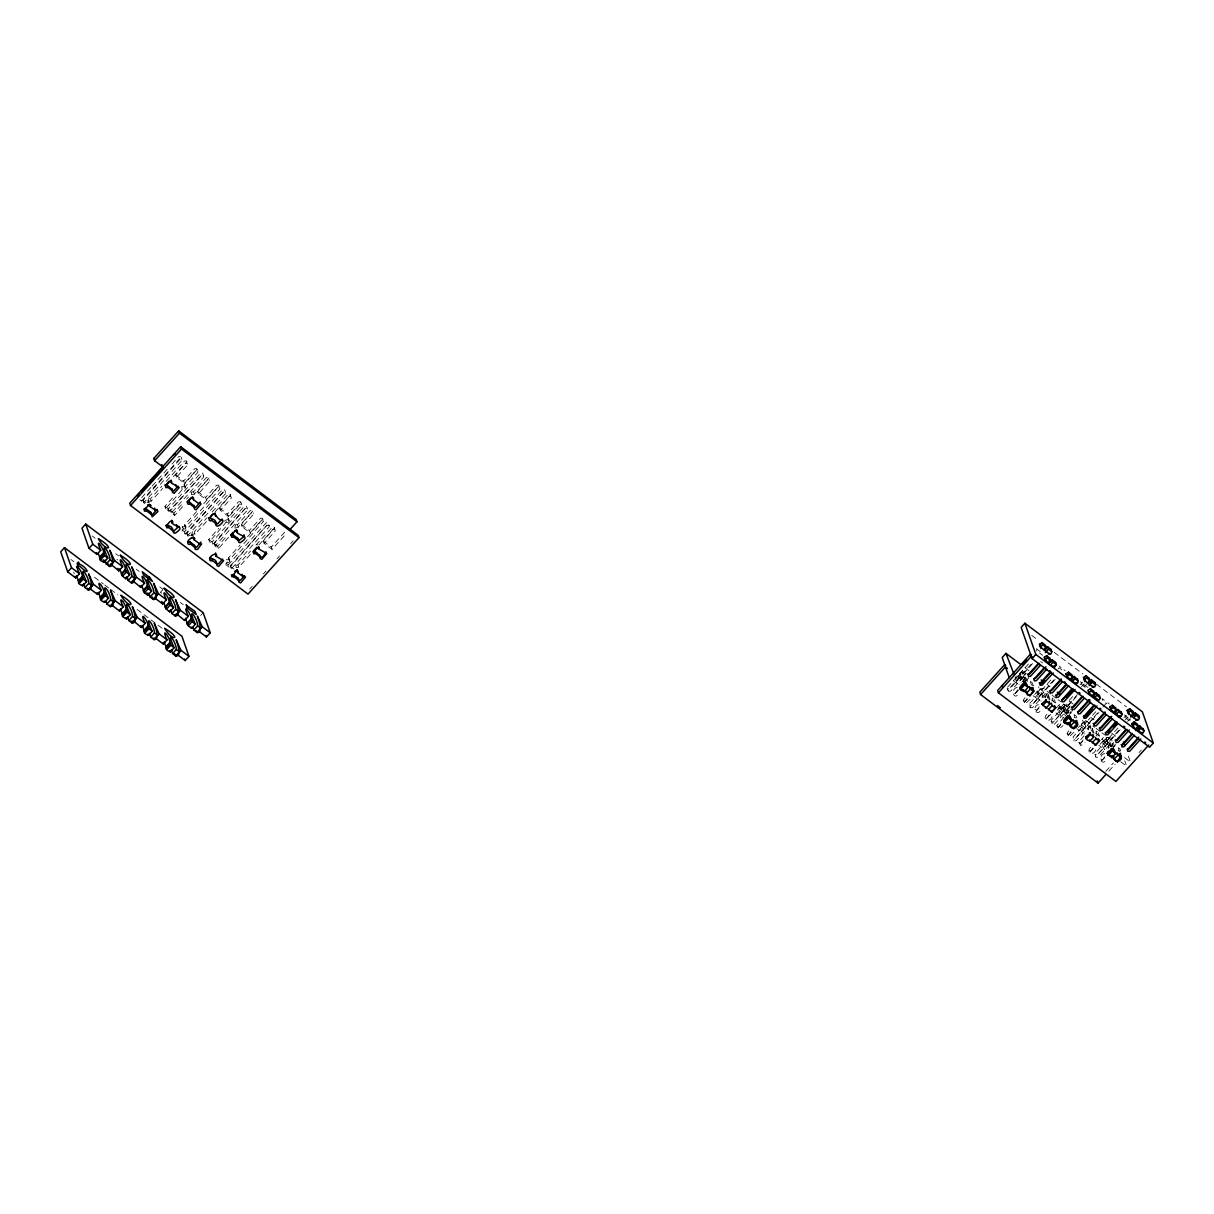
<?xml version="1.0" encoding="UTF-8"?>
<svg xmlns="http://www.w3.org/2000/svg" width="1214" height="1214" viewBox="0 0 1214 1214"><rect width="100%" height="100%" fill="white"/><g stroke="black" fill="none" stroke-linecap="round" stroke-linejoin="round"><path stroke-width="0.75" stroke-dasharray="5 3.75" d="M148.745 502.399L149.565 501.033L151.219 501.124L162.646 488.468M1048.35 695.106L1048.835 696.305L1047.242 698.065M1085.65 720.949L1083.662 722.451L1082.372 719.902M1021.687 672.161L1017.893 676.502L1021.687 672.161L1025.724 675.212M1025.86 673.436L1022.082 677.685L1024.995 681.342M1066.757 713.24L1061.734 709.371L1065.497 705.243L1069.838 708.49M1069.838 706.472L1065.877 710.691L1068.396 713.225M1107.912 737.277L1112.312 740.601L1109.293 738.249L1105.499 742.589L1110.81 746.64M235.728 528.12L238.187 527.134L251.632 512.566L253.195 512.961L253.301 514.508L242.208 526.83L250.175 532.84L261.313 520.548L263.666 521.125L229.37 560.079C231.571 563.068 224.969 563.417 226.123 559.791M1025.8 677.807C1023.781 675.227 1019.532 680.538 1021.141 682.647M1024.464 677.048L1025.8 681.024M1040.519 689.157L1036.741 693.391L1039.093 700.19L1042.856 696.017C1035.724 682.147 1046.013 692.663 1045.148 697.822M1042.598 697.898L1047.075 693.831M1046.362 693.558L1047.697 697.549M1063.434 704.287L1058.638 709.917L1061.006 716.7L1056.028 712.952M1064.511 714.424L1068.259 710.084L1069.822 711.055M1068.259 710.084L1069.155 712.8M1088.609 729.902C1089.14 716.579 1075.058 724.424 1082.903 733.226L1076.924 728.719M1084.314 722.193L1086.667 729.053L1080.688 724.546M1087.653 729.386L1090.172 726.609L1091.067 727.019M1110.506 746.413C1111.038 733.104 1096.955 740.95 1104.801 749.751L1098.837 745.244M1106.212 738.719L1108.564 745.578L1101.599 740.328M1108.746 748.735C1107.077 746.337 1111.887 740.965 1113.83 744.303M1112.054 743.196L1113.405 747.111M181.857 490.107L165.711 508.712L169.065 511.246L201.251 475.569L203.709 475.721L203.497 477.269L171.311 512.945L174.664 515.48L184.74 504.311M182.085 489.561L181.781 486.556M224.62 521.383C224.287 518.879 230.038 521.125 227.913 517.695L240.645 503.582L240.509 501.655L238.399 501.898L227.473 514.023L228.278 516.329L239.416 504.022L241.662 504.341L241.449 505.889L228.718 520.002C230.948 522.809 224.438 523.598 225.576 519.592M226.077 563.766L227.033 561.991M191.994 494.796L194.377 494.098L207.822 479.53L209.4 479.909L209.506 481.457L198.413 493.794L206.38 499.804L217.503 487.497L219.764 487.831L219.552 489.379L200.28 510.73M1017.863 676.517L1016.816 675.925M1069.655 706.487L1066.241 704.074M1105.468 742.604C1098.564 736.428 1105.332 738.355 1109.702 743.863L1112.206 740.919M150.87 487.436L140.687 498.726L141.492 501.033L179.353 459.044L181.645 458.983L181.599 460.743L143.722 502.717L144.982 503.673M152.099 486.07L167.517 468.968M172.024 463.991L178.549 456.752M143.722 502.717L142.918 500.411L180.795 458.437L180.84 456.676L178.989 456.403M151.219 501.124L150.415 498.833L161.841 486.161M166.212 481.321L184.391 461.153L186.288 460.774L187.609 464.947L176.516 477.269L184.482 483.278L195.606 470.971L197.29 470.774L198.003 472.109L184.923 486.951L185.059 488.893L182.586 488.863M173.359 476.586L185.408 463.278L187.76 463.854M176.516 477.269L175.711 474.962L186.956 461.548M184.482 483.278L183.663 480.972L194.801 468.665L196.714 468.604L197.973 471.548M184.923 486.951L184.118 484.659L197.154 469.257M165.711 508.712L164.907 506.42L172.631 497.861M169.065 511.246L168.26 508.954L200.447 473.263L202.556 473.02L203.815 475.964M171.311 512.945L170.506 510.639L203.011 473.657M174.664 515.48L173.86 513.173L183.936 502.004M186.546 499.106L188.474 496.981M194.377 494.098L193.572 491.791L206.501 477.497L208.398 477.436L209.658 480.38M191.584 494.69L191.311 492.247L193.572 491.791M198.413 493.794L197.609 491.488L208.854 478.073M206.38 499.804L205.576 497.497L216.699 485.19L218.611 485.13L219.871 488.074M182.085 527.013L184.892 526.679L184.756 524.736L197.29 510.836M203.755 503.673L219.066 485.767M182.419 526.633L183.223 528.94L181.933 531.535L185.287 534.069L223.164 492.095L225.455 492.019L225.394 493.779L187.533 535.769L189.627 537.347M183.223 528.94L185.712 528.97L185.575 527.043L199.202 511.913M185.287 534.069L184.482 531.778L222.344 489.788L224.453 489.546L225.713 492.489M187.533 535.769L186.728 533.462L224.909 490.183M206.456 521.504L195.029 534.175L194.225 531.869L206.759 517.983M212.162 511.974L228.202 494.204L229.825 493.719L231.404 497.983L220.311 510.32L228.278 516.329M215.06 511.959L229.203 496.329L231.555 496.905M220.311 510.32L219.506 508.013L230.751 494.599M160.354 592.432L162.858 589.655M228.536 537.362L218.474 548.516L215.106 545.981L247.292 510.305L247.353 508.545L245.061 508.62L212.875 544.297L209.506 541.763L208.702 539.456L218.778 528.302M226.381 521.899L209.506 541.763M212.875 544.297L212.071 541.99L244.257 506.314L246.351 506.071L247.61 509.015M215.106 545.981L214.301 543.69L246.806 506.708M218.474 548.516L217.67 546.224L227.731 535.055M238.187 527.134L237.367 524.827L250.296 510.533L252.208 510.472L253.468 513.416M242.208 526.83L241.404 524.539L252.664 511.124M250.175 532.84L249.371 530.548L260.509 518.241L262.406 518.181L263.666 521.125M229.37 560.079L228.566 557.787L239.993 545.116M247.565 536.725L262.861 518.818M269.523 525.525L266.959 525.131L229.097 567.12L228.278 564.813L266.154 522.839L268.446 522.764L269.204 526.83L231.328 568.805L232.178 569.442M231.328 568.805L230.523 566.498L268.704 523.234M250.251 554.555L238.824 567.211L238.02 564.92L250.554 551.019M255.972 545.025L272.725 526.785L274.455 527.392L275.214 531.034L264.121 543.356L272.073 549.365L286.094 533.826M236.275 567.545L235.759 565.375L238.02 564.92M258.87 544.995L273.013 529.365L275.366 529.941M264.121 543.356L263.301 541.049L274.561 527.635M200.674 615.452L203.178 612.675M272.073 549.365L271.268 547.059L285.29 531.52M249.689 589.063L252.178 586.301M263.362 573.903L265.851 571.141M277.035 558.744L279.524 555.997M290.707 543.584L293.196 540.837M1007.559 687.17L1030.322 661.933M1031.126 664.24L1008.364 689.476L1008.303 691.236L1010.594 691.161L1026.24 673.831M1032.568 663.618L1009.79 688.869L1007.499 688.93M1013.22 680.659L1017.195 683.664L1020.959 679.491L1019.502 675.303M1024.024 681.358L1022.901 680.083L1025.405 677.306M1017.226 687.336C1009.229 689.218 1014.783 702.238 1019.183 692.541M1022.203 681.843L1025.253 678.459M1022.962 681.449L1025.648 681.327M1018.045 689.643L1013.887 695.182M1025.147 681.934L1028.911 677.761M1018.379 690.25L1015.208 693.619L1013.083 692.875M1024.98 697.762L1023.235 700.296L1025.329 703.801L1031.43 697.989M1027.15 698.551L1024.1 702.876M1027.439 699.203L1025.132 701.434L1023.296 700.584M1034.601 694.454L1039.381 689.173L1038.577 686.866M1058.077 668.899L1059.094 667.776L1062.447 670.31L1061.643 668.019L1059.124 666.107M1050.778 680.052L1029.29 703.908L1030.216 707.762L1032.507 707.686L1046.65 692.01M1053.691 680.037L1029.942 707.292M1055.118 679.415L1031.703 705.38L1029.138 704.985M1038.486 704.575C1030.868 706.533 1037.712 718.445 1041.081 709.067M1044.844 697.519L1046.438 695.759M1039.29 706.882L1035.8 711.707M1038.911 708.278L1036.817 710.251L1034.981 709.401M1046.878 714.287C1041.309 719.31 1050.641 724.121 1052.386 715.547M1049.048 715.076L1045.998 719.401M1050.626 714.318L1047.303 717.838L1045.193 717.095M1057.561 706.624L1059.594 704.363M1057.348 710.053L1062.493 704.348M1080.202 684.711L1082.539 682.131M1064.663 705.471L1051.203 720.433L1052.295 724.455L1054.405 724.212L1070.05 706.867M1069.337 700.281L1074.132 694.969M1081.553 686.745L1084.072 683.952M1061.734 709.371L1065.482 705.197M1077.395 694.56L1051.84 723.817M1084.876 686.259L1086.94 683.968M1076.363 696.669L1053.6 721.905L1051.036 721.511M1066.711 713.119L1069.215 710.342M1063.995 717.095L1056.833 725.653L1058.927 729.159L1062.978 725.593M1064.981 716.002L1069.048 711.495M1060.884 723.756L1057.697 728.233M1068.942 714.97L1071.947 711.48M1060.808 724.804L1058.729 726.776L1056.893 725.926M1068.775 730.813L1067.045 733.347L1069.124 736.852L1075.225 731.025M1070.945 731.602L1067.895 735.927M1071.234 732.254L1068.927 734.47L1067.091 733.62M1078.411 727.505L1080.005 725.744M1081.598 723.969L1083.176 722.209M1087.41 721.055L1073.1 736.944L1074.193 740.98L1076.302 740.737L1091.447 723.954M1088.397 719.963L1090.43 717.702M1092.479 715.425L1096.682 710.767M1097.486 713.073L1073.753 740.343M1102.919 707.049L1106.258 703.361L1105.438 701.055L1102.084 698.52L1102.889 700.827L1106.258 703.361M1090.627 721.647L1075.301 738.613L1072.948 738.036M1091.659 720.524L1098.913 712.466M1083.874 735.866L1078.745 742.164L1080.824 745.669L1084.891 742.118M1083.1 739.933L1079.595 744.743M1091.052 731.116L1092.646 729.341L1092.13 728.43M1082.706 741.329L1080.627 743.302L1078.791 742.452M1090.673 747.338C1085.104 752.361 1094.436 757.157 1096.181 748.598M1092.843 748.128L1089.808 752.452M1093.465 748.416L1090.825 750.996L1088.988 750.146M1101.356 739.66L1103.389 737.414M1100.127 744.228L1106.303 737.384M1123.997 717.762L1126.334 715.167M1104.725 740.115L1107.229 737.323M1117.927 728.021L1094.998 753.469L1095.908 757.324L1098.2 757.248L1111.508 742.513M1125.363 719.781L1127.882 716.988M1105.529 742.407L1109.293 738.249M1118.731 730.327L1095.65 756.853M1120.173 729.705L1097.395 754.956L1094.846 754.562M1127.594 721.465L1130.113 718.688M1110.506 746.17L1114.27 741.997M1104.831 753.424C1096.834 755.305 1102.388 768.325 1106.789 758.629M1110.825 746.792L1112.859 744.546M1104.679 756.792L1101.493 761.269M1112.752 748.021L1115.757 744.531M1104.619 757.84L1102.524 759.827L1100.688 758.962M1105.848 771.315L1113.344 762.999M1108.928 771.087L1115.15 764.198M1139.036 752.589L1141.327 750.055M236.73 567.469L238.824 567.211M191.205 535.678L193.405 535.693M1040.701 661.63L1042.553 662.905M1065.467 705.38L1063.631 704.074M1109.262 738.431L1107.851 737.551M147.349 502.338C149.443 502.171 146.666 497.406 150.415 498.833M190.613 535.693C193.77 535.799 190.112 530.472 194.225 531.869M234.848 528.029C235.713 527.574 234.12 523.431 237.367 524.827M1036.756 693.315L1038.941 695.045L1041.035 701.024M1058.654 709.841L1060.839 711.571L1062.948 717.55M1080.551 726.367L1082.736 728.097L1084.846 734.06M1102.464 742.892L1104.634 744.622L1106.409 749.615M1108.306 747.293L1109.217 747.703M148.032 502.262L149.064 502.293M256.898 544.798L257.793 544.767M1061.613 709.553L1058.714 705.197L1065.892 710.812M1036.468 648.64L1043.038 653.982M116.878 559.426L117.667 559.957M1015.177 676.835L1017.044 678.535L1019.138 684.499M1118.428 747.672L1119.278 751.603M1080.445 681.782L1081.947 683.133M160.855 592.569L161.796 593.297M1039.381 689.173C1044.389 687.443 1043.6 688.338 1050.641 694.074M195.029 534.175C192.556 532.46 192.222 538.455 191.797 533.416M1087.956 687.428L1083.419 684.438M1124.452 714.955L1129.081 718.9M1053.115 698.384L1052.219 697.974L1053.919 703.012M1031.672 635.347L1037.697 639.884M1054.268 652.388L1082.888 673.967M1096.439 684.195L1126.562 706.912M1063.889 669.703L1065.148 670.659M1107.684 702.754L1109.368 704.014M1129.703 719.356L1130.644 720.069M1039.487 652.995L1040.732 653.936M1041.051 654.164L1042.598 655.348M1085.164 687.443L1080.445 683.254M1129.278 720.721L1124.437 716.867M1025.041 667.761L1029.442 671.084M1047.06 684.377L1050.004 686.593M1069.094 700.994L1073.495 704.317M1091.113 717.611L1094.057 719.826M1111.675 733.119L1116.076 736.443M1022.127 670.796L1025.86 673.603M1110.658 737.581L1112.221 738.749M1021.278 671.919L1028.622 677.458M1052.113 695.182L1056.514 698.505M1057.986 699.613L1060.915 701.829M1063.859 704.044L1072.675 710.691M1085.877 720.661L1094.694 727.307M1096.166 728.415L1100.567 731.739M1102.039 732.846L1104.968 735.062M1018.667 675.196L1022.097 677.776M1031.551 684.908L1032.553 685.667M1055.452 702.936L1048.471 697.671L1049.291 699.977M1074.36 717.201L1075.361 717.96M1099.247 735.972L1092.281 730.722L1093.086 733.028M1118.155 750.252L1119.156 750.996M1017.924 676.319L1022.901 680.083M1096.075 735.274L1097.061 736.033M1016.983 676.486L1020.959 679.491M1036.893 691.51L1042.856 696.017M1057.789 707.276L1064.769 712.542C1057.94 699.461 1067.091 708.066 1066.711 713.377M1124.498 757.597L1130.462 762.104L1127.715 754.258M1033.129 695.683L1039.093 700.19M1120.734 761.77L1125.712 765.518M175.711 474.962L183.663 480.972M197.609 491.488L205.576 497.497M219.506 508.013L227.473 514.023M241.404 524.539L249.371 530.548M263.301 541.049L271.268 547.059M182.1 486.799L184.255 486.586L184.118 484.659M164.907 506.42L168.26 508.954M170.506 510.639L173.86 513.173M208.702 539.456L212.071 541.99M214.301 543.69L217.67 546.224M226.229 559.684L228.505 559.897L228.566 557.787M142.918 500.411L145.862 502.626M181.963 529.865L184.482 531.778M186.728 533.462L189.657 535.678M226.183 563.235L228.278 564.813M230.523 566.498L233.877 569.032M139.807 499.758L141.492 501.033M225.728 564.586L229.097 567.12M92.234 535.981L95.162 538.197M115.725 553.705L118.669 555.921M136.287 569.214L139.215 571.43M159.778 586.939L162.722 589.154M180.34 602.447L183.268 604.663M70.973 559.548L73.917 561.763M94.48 577.272L103.281 583.919M104.753 585.027L109.154 588.35M110.626 589.458L117.97 594.997M137.061 609.398L162.023 628.215M1097.137 731.587L1096.014 731.025L1097.714 736.063M1119.035 748.112L1119.854 748.932M1019.73 673.193L1023.25 681.312M1031.87 682.42L1030.307 681.449L1031.339 684.544M1075.877 715.683L1074.086 714.56L1075.134 717.58M1026.225 678.216L1027.59 681.433M1048.304 694.954L1049.943 699.234M1032.249 682.845L1033.433 685.819M1070.353 711.662L1070.945 713.21M1054.298 699.552L1055.33 702.345M1076.302 716.23L1076.939 718.02M1124.786 760.814L1126.167 764.729M1120.158 749.402L1120.734 751.071M1114.3 744.986L1114.755 746.261M1112.297 746.564L1109.702 743.863M1098.26 732.877L1099.429 736.215M1092.403 728.461L1094.193 733.544M1090.172 726.776L1091.052 729.311M1036.437 649.627L1036.938 651.068M1047.576 693.361L1048.38 695.668M1015.147 677.807L1017.195 683.664M1007.241 688.475L1008.045 690.766M240.964 502.293L241.768 504.599M228.369 518.332L229.173 520.639M227.913 517.695L228.718 520.002M229.021 558.425L229.825 560.731M181.114 457.147L181.918 459.438M184.574 485.297L185.378 487.603M185.211 525.374L186.015 527.68M184.756 524.736L185.575 527.043M148.002 500.365L148.806 502.672M73.659 572.067L74.251 573.736"/><path stroke-width="1.5" d="M1045.755 661.129L1044.086 657.335L1046.62 655.681L1049.989 658.216L1050.793 660.522L1048.714 662.814M172.297 529.881C173.192 526.876 168.427 524.979 165.802 525.495M200.295 501.943L195.97 507.179L193.663 506.724M200.947 542.021L196.714 547.165L194.817 547.393M1076.833 720.479L1076.226 721.617M1139.248 729.053L1136.79 727.277M171.159 480.122L165.392 485.964L165.848 487.649L167.653 487.512L167.046 485.023L164.679 484.993M171.811 520.199L172.267 523.234C175.848 527.392 185.727 525.89 175.408 533.128C169.323 533.507 178.579 527.346 178.762 526.284M215.47 522.551C216.229 518.56 210.432 519.258 208.338 517.801M216.122 562.643C216.79 559.745 212.025 558.258 209.491 558.47M1067.576 677.928L1065.983 673.861L1068.532 672.207L1071.886 674.741L1072.69 677.033L1070.611 679.339M1111.387 710.964L1109.778 706.897L1112.328 705.243L1115.681 707.777L1116.501 710.084L1114.422 712.39M1128.732 714.469L1127.123 710.402L1129.673 708.748L1133.026 711.283L1133.83 713.589L1130.75 717.004M108.122 563.949L108.623 564.722M157.061 509.394L152.918 514.129L151.249 514.463M237.489 569.912L231.646 576.589L234.196 576.969L233.392 574.677L238.369 578.425L238.976 582.28L240.706 582.887L245.532 577.09L244.56 576.089L242.937 576.559L237.959 572.811L237.155 570.504L237.959 572.811M265.957 551.793C260.054 564.722 259.523 550.397 253.316 551.642M1032.977 687.716L1032.416 688.581M137.44 495.919L137.774 495.115M137.895 494.842L138.988 493.87M1050.687 650.234L1051.021 649.414L1047.667 646.88L1044.571 650.309M1051.021 649.414L1051.825 651.721L1050.929 653.891L1048.259 654.103M1055.133 663.527L1055.588 662.434L1052.219 659.9L1050.14 662.207M1055.588 662.434L1056.392 664.741C1054.147 669.885 1046.726 662.267 1044.814 658.625M1077.364 679.233L1074.132 676.426L1072.053 678.732M1077.486 678.96L1078.29 681.266L1077.379 683.421L1074.951 683.482M1094.375 683.543L1094.831 682.465L1091.462 679.931L1088.381 683.361M1094.831 682.465L1095.635 684.772L1094.725 686.927L1092.054 687.139M1099.049 696.29L1099.383 695.485L1096.03 692.951L1093.951 695.243M1099.383 695.485L1100.188 697.792L1099.277 699.947L1096.864 700.008M1121.175 712.269L1117.927 709.462L1115.848 711.768M1121.281 711.996L1122.1 714.302L1121.19 716.472L1118.322 716.867M1138.171 716.594L1138.626 715.501L1135.272 712.967L1132.176 716.397M1138.626 715.501L1139.43 717.808L1138.52 719.978L1135.651 720.372M1142.966 729.068L1139.825 725.987L1135.667 730.6M1143.193 728.521L1143.998 730.828L1143.087 732.998L1140.659 733.044M193.648 505.768L188.944 501.549L187.184 501.989M236.791 529.957L237.322 532.718C241.298 536.785 250.873 535.693 240.053 542.795C234.469 541.277 245.091 537.923 244.075 534.706M1113.329 748.492L1113.845 751.269C1113.602 755.503 1125.378 753.014 1119.885 758.006M1041.005 648.625L1039.518 644.315L1042.067 642.661L1045.421 645.195L1046.225 647.502L1044.177 649.778M1084.8 681.676L1083.677 677.594L1084.148 678.277M1133.163 727.732L1132.04 723.65L1132.51 724.348M171.796 489.105L167.046 485.023M222.056 519.015L217.746 523.78L215.47 522.976M222.693 559.093L218.52 563.782L216.714 563.918M83.69 583.691L85.026 587.5L88.379 590.034L87.362 588.274M88.379 590.034C97.803 589.958 80.868 557.742 93.417 584.268L101.369 590.277L97.621 594.45L89.654 588.441L93.417 584.268M104.935 560.124L106.271 563.949L109.639 566.483L109.048 565.132M109.639 566.483C119.048 566.392 102.128 534.19 114.662 560.701L122.629 566.71L118.866 570.884L110.611 564.04M106.028 601.491L106.923 604.026L110.277 606.56L109.685 605.225M110.277 606.56C119.746 606.712 102.629 573.585 115.315 600.793L123.282 606.803L119.518 610.976L111.551 604.967L115.315 600.793M126.833 576.65L128.168 580.474L131.537 583.008L131.507 582.113M131.537 583.008C140.885 582.902 124.04 550.731 136.56 577.227L144.527 583.236L140.763 587.409L132.508 580.565M127.485 616.727L128.821 620.551L132.174 623.086L132.114 622.16M132.174 623.086C141.598 623.252 124.511 590.08 137.212 617.319L145.179 623.328L141.416 627.486L133.161 620.642M148.745 593.176L150.081 596.985L153.434 599.519L152.63 597.971M153.434 599.519C162.858 599.443 145.923 567.226 158.473 593.752L166.424 599.762L162.676 603.935L154.709 597.925L158.473 593.752M149.383 633.253L150.718 637.077L154.087 639.611L153.268 638.063M154.087 639.611C163.556 639.748 146.439 606.636 159.11 633.829L167.077 639.839L163.313 644.012L155.346 638.003M170.643 609.701L171.978 613.51L175.332 616.044L174.968 614.891M175.332 616.044C184.801 616.196 167.684 583.069 180.37 610.278L188.337 616.287L184.574 620.445L176.318 613.601M171.28 649.778L172.631 653.587L175.984 656.121L175.605 654.983M175.984 656.121C185.454 656.273 168.336 623.161 181.007 650.355L188.974 656.364L185.211 660.537L177.259 654.528M192.98 627.486L193.876 630.036L197.245 632.57L196.046 630.597M197.245 632.57C206.653 632.737 189.566 599.564 202.268 626.788L210.234 632.798L206.471 636.971L198.504 630.961M1025.618 690.705L1026.513 693.24L1029.867 695.774L1033.842 690.903L1032.128 689.173L1033.038 689.415L1032.355 687.458M1029.867 695.774L1033.842 690.903M1047.955 708.49L1051.764 712.299L1050.96 710.751M1051.764 712.299L1055.816 707.656L1054.359 705.577M1068.973 722.467L1070.308 726.291C1078.093 729.113 1070.278 729.28 1070.338 725.441M1073.662 728.825C1081.704 724.5 1074.678 723.195 1076.165 720.509M1091.765 741.542L1095.574 745.35L1094.558 743.575M1095.574 745.35L1099.626 740.707L1098.017 738.552M1112.768 755.518L1114.103 759.327L1117.472 761.861L1116.88 760.525M1117.472 761.861C1125.499 757.566 1118.473 756.216 1119.961 753.545M145.786 508.59L150.764 512.338L152.19 516.815L157.911 511.564L157.334 510.153L155.438 510.381L150.354 506.724L149.747 504.554L144.193 509.41L144.496 511.14L146.408 511.079L145.786 508.59L144.041 509.015M171.705 483.051L170.704 480.941L171.614 483.157L179.202 487.588L174.194 493.263L172.555 492.505L172.024 488.772M193.921 505.297L194.468 509.03L196.107 509.789L201.084 503.962L199.976 502.93L198.489 503.431L193.512 499.682L192.874 497.163M193.512 537.241L194.164 539.76L199.142 543.523L201.691 543.918L197.518 549.472L195.242 549.35L194.574 545.389L189.596 541.626L187.593 541.945M215.819 521.823C213.998 532.961 228.581 518.484 220.493 519.865C215.303 517.817 214.969 508.12 209.248 518.894C207.791 521.808 214.483 521.307 210.841 518.074M216.471 561.9L217.018 565.633L218.641 566.392L223.649 560.716L216.062 556.285L215.622 552.962M1076.332 724.712C1081.264 719.781 1069.458 722.725 1070.05 718.218L1069.397 715.699M1002.506 685.06L1002.309 686.608M150.354 506.724L149.55 504.417L151.113 505.585M150.764 512.338L150.718 514.099M178.109 486.192L173.951 490.729L171.751 490.198M171.447 520.943L172.267 523.234M192.707 497.376L193.512 499.682M215.5 516.102L214.984 512.885M194.164 539.76C195.803 535.01 186.637 539.547 188.003 542.461C186.531 545.374 193.223 544.874 189.596 541.626M194.574 545.389L194.361 546.937M215.257 553.979L216.805 555.147M236.518 530.427L237.322 532.718M216.062 556.285C217.488 551.384 208.702 556.285 209.779 559.229C208.96 562.067 214.999 561.065 211.494 558.152M237.732 538.348C236.062 540.124 240.751 542.172 237.732 538.348L232.754 534.585L230.554 534.752M259.629 554.859L260.16 558.592L261.799 559.351L266.792 553.523L259.219 549.244L258.597 547.074L253.134 551.824L253.832 553.888L255.456 553.417L254.652 551.11M238.369 578.425L238.05 579.715M1032.522 691.661C1036.771 686.669 1025.086 688.808 1026.209 683.315C1022.188 681.221 1016.831 691.54 1022.795 689.582M1069.246 715.911L1070.05 718.218M1113.041 748.962L1113.845 751.269M188.974 656.364L181.933 636.242L64.463 547.62L60.7 551.793L67.741 571.915L75.708 577.925L79.471 573.752C72.521 558.789 83.189 572.113 82.309 576.711C86.482 579.139 71.52 581.627 82.78 585.816L86.543 581.643C77.165 562.052 88.637 574.647 88.774 583.342L92.143 585.876M210.234 632.798L203.178 612.675L85.708 524.053L81.96 528.227L89.001 548.349L96.968 554.358L100.732 550.2C93.933 534.964 104.374 548.986 103.782 553.341C107.272 555.602 92.947 558.197 104.04 562.249L107.788 558.091C98.683 538.409 109.7 551.156 110.034 559.775L113.388 562.31M161.766 464.461L162.57 466.753L154.618 460.743L153.799 458.452L178.686 430.864L296.155 519.471L296.96 521.777L289.509 530.048M154.618 460.743L179.49 433.155L178.686 430.864M67.741 571.915L71.505 567.742L64.463 547.62M89.001 548.349L92.765 544.191L85.708 524.053M180.704 446.706L129.746 503.203L130.551 505.494L248.02 594.116L298.978 537.62L298.174 535.328L180.704 446.706L181.508 449.013L298.978 537.62M163.101 467.162L140.961 491.7L141.416 492.338M130.551 505.494L181.508 449.013M76.892 566.892C83.007 557.97 72.445 563.933 80.215 566.513C92.097 578.046 86.467 566.422 79.396 564.115M79.517 581.885L78.333 580.717L82.097 576.544M99.639 558.076L100.944 558.698L99.594 557.15L103.357 552.977M165.939 484.811L169.171 481.23M79.426 583.281L83.174 579.108L82.142 577.469M100.671 559.715L104.434 555.557L103.402 553.903M85.026 587.5L88.774 583.342M106.271 563.949L110.034 559.775M88.592 589.336L92.355 585.163M109.837 565.77L113.6 561.596M110.899 564.874L114.662 560.701M101.415 598.396L100.231 597.227L103.994 593.069C104.89 587.91 94.328 575.724 101.369 590.277M125.254 569.503L126.59 571.111L125.3 570.428L121.537 574.601L122.493 575.239L121.491 573.676L125.254 569.503C126.074 564.51 115.77 552.082 122.629 566.71M187.351 501.412L192.131 497.148M114.04 602.387L110.686 599.853C110.535 591.172 99.062 578.577 108.441 598.168L104.677 602.341C93.205 597.88 108.941 595.846 103.994 593.069M101.323 599.807L105.087 595.634L104.055 593.995M135.3 578.835L131.931 576.301C131.78 567.606 120.323 555.01 129.701 574.601L125.937 578.774L122.568 576.24L126.332 572.067L125.3 570.428M106.923 604.026L110.686 599.853M128.168 580.474L131.931 576.301M110.489 605.862L114.253 601.689M131.749 582.295L135.513 578.122M132.812 581.4L136.56 577.227M146.924 580.125L149.61 577.166L152.494 581.445L143.813 575.208L142.205 571.748L149.428 577.348M123.175 614.739L122.144 613.753L125.907 609.58C126.893 604.405 116.18 592.28 123.282 606.803M147.152 586.028L148.487 587.637L147.198 586.954L143.449 591.112L144.39 591.764L143.389 590.201L147.152 586.028C148.138 580.99 137.47 568.638 144.527 583.236M135.938 618.912L132.584 616.378C132.432 607.683 120.975 595.103 130.338 614.694L126.575 618.867C115.057 614.36 130.9 612.433 125.907 609.58M209.749 517.862L212.981 514.281M123.221 616.333L126.984 612.159L125.953 610.505M157.198 595.361L153.844 592.827C153.692 584.131 142.22 571.536 151.598 591.127L147.835 595.3L144.481 592.766L148.245 588.593L147.198 586.954M128.821 620.551L132.584 616.378M150.081 596.985L153.844 592.827M132.387 622.372L136.15 618.214M153.647 598.821L157.41 594.648M133.449 621.477L137.212 617.319M145.073 631.265L144.041 630.278L147.805 626.105C148.912 621.098 138.001 608.684 145.179 623.328M169.05 602.554L170.385 604.162L169.11 603.479L165.347 607.637L166.288 608.29L165.301 606.712L169.05 602.554C169.96 597.379 159.383 585.209 166.424 599.762M157.85 635.438L154.482 632.904C154.33 624.208 142.873 611.628 152.251 631.219L148.487 635.377C137 630.931 152.736 628.898 147.805 626.105M231.161 534.463L233.088 532.324M236.29 529.926L234.848 530.791M145.119 632.843L148.882 628.685L147.85 627.031M179.095 611.871L175.742 609.337C175.59 600.657 164.118 588.062 173.496 607.653L169.732 611.826L166.379 609.291L170.142 605.118L169.11 603.479M150.718 637.077L154.482 632.904M171.978 613.51L175.742 609.337M154.299 638.898L159.11 633.829M175.544 615.331L180.37 610.278M185.742 609.413L188.246 606.636L186.137 604.754L187.502 608.138L196.273 614.557L194.786 611.203L188.246 606.636M166.971 647.775L165.939 646.804L169.702 642.631C170.764 637.79 160.111 625.164 167.077 639.839M190.962 619.064L192.282 620.673L191.008 619.99L187.244 624.163L188.2 624.815L187.199 623.237L190.962 619.064C192.024 614.223 181.356 601.598 188.337 616.287M179.748 651.964L176.379 649.429C176.076 640.871 164.998 627.987 174.148 647.73L170.385 651.903C158.867 647.411 174.71 645.469 169.702 642.631M253.544 550.898L256.776 547.317M236.988 569.958L234.697 571.339M167.031 649.369L170.779 645.195L169.748 643.557M200.993 628.397L197.639 625.863C197.487 617.167 186.03 604.587 195.393 624.178L191.645 628.351L188.276 625.802L192.04 621.644L191.008 619.99M172.631 653.587L176.379 649.429M193.876 630.036L197.639 625.863M244.378 575.952L240.418 580.307L238.505 580.368M176.197 655.423L181.007 650.355M197.442 631.857L202.268 626.788M1024.904 623.222L1021.141 627.38L1032.067 658.61L1149.537 747.217L1153.3 743.059L1142.374 711.829L1024.904 623.222L1035.83 654.437L1153.3 743.059M1020.625 664.437L1005.951 653.36L1002.187 657.533L1009.229 677.655M1105.514 774.881L1098.063 783.136L980.593 694.529L1005.48 666.941L1007.468 668.444M1022.127 664.286L1026.498 659.445M1148.763 745.017L1115.909 781.437L998.439 692.815L1031.293 656.395L1032.295 657.153M1040.322 646.622L1042.872 644.968L1046.225 647.502M1032.067 658.61L1035.83 654.437M1045.375 652.616L1048.471 649.187L1047.667 646.88M1037.894 663.921L1028.167 674.741L1028.47 676.456L1030.367 676.395L1040.11 665.636M1039.305 663.33L1029.563 674.089L1027.651 674.149M1027.135 684.833L1028.03 687.382L1024.267 691.555C1013.447 687.701 1026.862 684.848 1024.237 682.845M1044.89 659.642L1047.424 657.988L1050.793 660.522M1020.913 689.021L1024.662 684.848L1023.63 683.209M1044.556 667.427L1034.176 678.929L1034.313 680.872L1036.422 680.629L1046.802 669.111M1045.998 666.805L1035.603 678.322L1033.721 678.702M1050.96 664.513L1053.024 662.207L1052.219 659.9M1026.513 693.24L1030.261 689.082L1029.381 686.532M1049.564 672.768L1039.867 683.558L1040.155 685.288L1042.265 685.03L1053.191 672.92M1051.021 672.131L1041.263 682.921L1039.169 682.814M1040.459 684.074L1042.173 683.042M1044.632 680.614L1042.447 682.89M1061.157 678.929L1050.231 691.039L1050.171 692.815L1052.265 692.921L1062.007 682.162M1061.203 679.855L1051.461 690.614L1049.564 690.675M1049.033 701.358L1049.928 703.908L1046.165 708.081L1041.779 703.892L1046.514 699.78M1066.787 676.168L1069.337 674.498L1072.69 677.033M1042.811 705.546L1046.574 701.373L1045.542 699.719M1066.469 683.952L1056.074 695.455L1056.21 697.397L1058.32 697.155L1068.699 685.637M1065.816 685.637L1057.515 694.848L1055.619 695.227M1072.857 681.024L1074.936 678.732L1074.132 676.426M1048.41 709.765L1052.174 705.592L1051.278 703.058M1071.476 689.294L1061.764 700.083L1062.068 701.798L1064.162 701.555L1075.103 689.446M1051.977 711.586L1055.74 707.428M1072.918 688.657L1063.358 699.249L1061.734 699.734M1093.753 686.502C1092.448 687.245 1079.656 678.778 1085.862 675.697L1089.231 678.231L1090.035 680.538L1087.972 682.829M1065.938 697.337L1072.508 690.038M1084.132 679.673L1086.667 678.004L1090.035 680.538M1089.186 685.652L1092.266 682.222L1091.462 679.931M1081.689 696.957L1071.962 707.777L1072.265 709.507L1074.178 709.446L1083.92 698.672M1089.565 693.892L1087.881 690.387L1090.43 688.717L1093.784 691.252L1094.588 693.558L1092.509 695.865M1083.1 696.366L1073.358 707.14L1071.264 707.034M1067.819 715.683C1071.279 717.96 1056.999 720.524 1068.062 724.591L1071.825 720.433L1070.945 717.884M1088.685 692.693L1091.234 691.024L1094.588 693.558M1064.708 722.057L1068.472 717.899L1067.44 716.245M1088.366 700.463L1077.971 711.981L1078.108 713.908L1080.217 713.665L1090.597 702.162M1089.793 699.856L1079.413 711.358L1077.531 711.753M1094.755 697.549L1096.834 695.258L1096.03 692.951M1070.308 726.291L1074.071 722.118L1073.176 719.568M1073.737 727.565L1074.678 726.533M1074.921 726.276L1075.619 725.486M1093.374 705.804L1083.662 716.609L1083.965 718.324L1086.06 718.081L1097.001 705.956M1073.874 728.112L1077.637 723.939M1094.831 705.167L1085.255 715.774L1083.374 716.154M1086.515 715.79L1089.398 712.588M1090.278 711.616L1092.008 709.689M1104.968 711.965L1094.026 724.09L1093.981 725.851L1096.075 725.957L1105.817 715.198M1105.013 712.891L1095.271 723.665L1093.177 723.544M1092.843 734.409L1093.723 736.944L1089.975 741.117C1079.55 737.535 1091.705 734.303 1090.142 732.619M1110.598 709.204L1113.132 707.55L1116.501 710.084M1086.606 738.582L1090.369 734.409L1089.337 732.77M1110.264 716.988L1099.884 728.506L1100.021 730.433L1102.115 730.191L1112.51 718.673M1111.69 716.381L1101.31 727.884L1099.201 728.127M1116.652 714.075L1118.731 711.768L1117.927 709.462M1092.205 742.816L1095.969 738.643L1095.529 737.368M1115.271 722.33L1105.559 733.119L1105.863 734.849L1107.775 734.789L1117.533 723.999M1095.772 744.637L1099.535 740.464M1116.728 721.693L1107.153 732.3L1105.271 732.679M1107.578 732.77L1109.733 730.373M1112.995 726.761L1116.319 723.089M1127.927 712.709L1130.477 711.055L1133.83 713.589M1134.013 717.565L1136.076 715.274L1135.272 712.967M1125.499 730.009L1115.772 740.828L1116.061 742.543L1118.17 742.3L1129.308 729.963M1142.177 732.71C1140.401 732.861 1128.201 725.031 1134.225 721.769L1137.594 724.303L1138.398 726.609L1136.319 728.901M1126.911 729.417L1117.168 740.176L1115.074 740.07M1107.077 753.287C1107.138 749.584 1115.105 751.132 1111.189 748.37M1132.495 725.729L1135.029 724.075L1138.398 726.609M1109.019 752.437L1107.532 755.032L1110.097 755.427M1109.262 752.179L1110.203 751.132M1110.431 750.874L1112.328 749.114L1113.982 749.599M1114.74 750.935L1115.636 753.469L1111.872 757.642L1108.503 755.108L1112.267 750.935L1111.235 749.296M1132.161 733.514L1121.782 745.017L1121.918 746.959L1124.012 746.716L1134.407 735.198M1131.524 735.198L1123.011 744.592L1121.114 744.652M1138.55 730.6L1140.629 728.294L1139.825 725.987M1114.103 759.327L1117.866 755.169L1116.986 752.619M1120.021 754.668L1120.613 753.241M1119.657 758.264C1115.469 766.08 1114.346 756.534 1110.4 755.669M1138.762 737.095L1127.624 749.433L1127.578 751.193L1129.673 751.314L1140.796 739.007M1117.684 761.163L1121.448 756.99M1138.626 738.218L1129.066 748.826L1127.184 749.205M154.618 508.074L155.438 510.381M188.944 501.549L189.748 503.856L188.124 504.326L187.29 502.49L191.281 497.983L193.724 498.135M167.699 525.101L168.503 527.407L166.879 527.893L166.181 525.829L170.218 521.367L171.902 521.17M232.754 534.585L233.558 536.892L231.798 537.332L231.085 535.541L235.076 531.034L237.458 531.064M173.511 454.643L175.393 454.264M233.3 574.768L231.297 574.92M1052.811 667.123L1054.723 667.214L1054.313 665.909M1029.396 695.061L1027.408 694.863L1026.847 692.633M1108.837 753.469L1107.396 753.515L1108.503 755.108M147.622 504.948L148.427 504.493M191.159 538.151L192.768 537.225M1084.633 716.852L1085.969 716.093M145.301 631.917L144.087 631.204M1064.906 720.494L1063.722 720.524L1064.663 720.479M1044.632 657.442L1044.662 658.2M1042.872 704.59L1041.779 703.892M1086.682 737.642L1085.574 736.944M172.676 528.864L173.025 530.928M237.049 570.58L238.399 571.445M152.266 596.969L152.418 597.758M79.487 582.341L78.379 581.643M101.384 598.866L100.292 598.153M123.297 615.377L122.189 614.679M1050.626 671.357L1049.731 670.735M1065.315 682.42L1064.42 681.813M166.94 648.367L165.984 647.73M1084.709 677.958L1083.328 677.366M1128.413 710.934C1125.727 712.269 1137.215 721.511 1137.457 719.265M1048.471 649.187L1051.825 651.721M1092.266 682.222L1095.635 684.772M1136.076 715.274L1139.43 717.808M1039.518 644.315L1040.352 645.241M1044.617 648.17L1045.861 649.111M1088.427 681.206L1090.916 683.087M1127.123 710.402L1127.958 711.328M1131.918 714.014L1134.407 715.896M1053.024 662.207L1056.392 664.741M1074.936 678.732L1078.29 681.266M1096.834 695.258L1100.188 697.792M1118.731 711.768L1122.1 714.302M1140.629 728.294L1143.998 730.828M1048.866 660.947L1050.732 662.358M1065.983 673.861L1066.803 674.787M1071.401 677.943L1072.948 679.112M1093.298 694.469L1094.542 695.41M1109.778 706.897L1110.613 707.823M1114.892 710.751L1116.44 711.92M1131.691 723.423L1133.284 724.212M1031.49 654.847L1030.489 654.088L997.635 690.508L998.439 692.815M1079.079 692.45L1080.081 693.194M1088.791 699.765L1089.717 700.463M1099.99 708.217L1100.977 708.961M1123.876 726.245L1124.877 726.989M1144.787 742.012L1145.773 742.756M1041.187 679.946L1044.131 682.162M1057.333 692.132L1060.277 694.347M1005.678 665.378L1004.676 664.635L979.789 692.223L980.593 694.529M1013.994 674.24L1005.951 653.36M1026.376 683.573L1025.435 682.875L1026.24 685.182M1024.662 684.848L1028.03 687.382M1030.261 689.082L1033.63 691.616M1046.574 701.373L1049.928 703.908M1052.174 705.592L1055.527 708.126M1068.472 717.899L1071.825 720.433M1074.071 722.118L1077.425 724.652M1090.369 734.409L1093.723 736.944M1095.969 738.643L1099.323 741.177M1112.267 750.935L1115.636 753.469M1117.866 755.169L1121.235 757.703M1068.897 722.664L1070.141 723.605M1112.707 755.715L1113.951 756.641M1019.866 687.367L1021.156 687.898M1023.417 690.053L1026.528 692.39M1066.605 722.618C1060.399 724.591 1066.438 713.711 1070.187 716.563M1066.909 722.861L1070.02 725.198M1107.471 753.454L1108.761 754.152L1108.276 753.317M997.407 705.516L1000.351 707.732M179.49 433.155L296.96 521.777M153.799 458.452L154.8 459.196M170.81 480.85L171.735 481.563M214.605 513.901L215.546 514.599M259.341 547.651L258.415 546.937L259.219 549.244M167.851 487.33L172.828 491.078M189.748 503.856L194.726 507.604M211.661 520.366L216.638 524.129M233.558 536.892L238.536 540.655M255.456 553.417L260.433 557.165M172.069 521.413L173.01 522.111M193.36 537.453L194.908 538.637M146.606 510.882L151.583 514.645M168.503 527.407L173.481 531.171M190.401 543.933L195.378 547.681M212.298 560.458L217.276 564.207M234.196 576.969L239.173 580.732M92.765 544.191L100.732 550.2M104.434 555.557L107.788 558.091M126.332 572.067L129.701 574.601M148.245 588.593L151.598 591.127M170.142 605.118L173.496 607.653M192.04 621.644L195.393 624.178M71.505 567.742L79.471 573.752M83.174 579.108L86.543 581.643M105.087 595.634L108.441 598.168M126.984 612.159L130.338 614.694M148.882 628.685L152.251 631.219M170.779 645.195L174.148 647.73M1041.005 645.013C1037.53 645.954 1048.957 654.012 1050.064 653.754M1111.387 707.686C1107.547 707.777 1120.552 718.885 1120.067 715.623M131.81 621.932L130.839 620.931M1067.698 674.741C1063.616 674.453 1076.074 685.257 1076.363 682.86M175.393 654.786L174.482 653.693M188.276 625.802L187.244 624.163M166.379 609.291L165.347 607.637M144.481 592.766L143.449 591.112M122.568 576.24L121.537 574.601M1129.673 708.748L1130.477 711.055M1134.225 721.769L1135.029 724.075M1112.328 705.243L1113.132 707.55M1123.42 741.982L1124.634 745.457M1098.412 699.81L1090.081 694.165L1088.503 691.388M1085.862 675.697L1086.667 678.004M1090.43 688.717L1091.234 691.024M1111.417 756.368L1111.872 757.642M1068.532 672.207L1069.337 674.498M1089.519 739.842L1089.975 741.117M1097.259 780.845L1098.063 783.136M1042.067 642.661L1042.872 644.968M1046.62 655.681L1047.424 657.988M1067.622 723.332L1068.062 724.591M1045.724 706.806L1046.165 708.081M1023.827 690.28L1024.267 691.555M242.132 574.252L242.937 576.559M175.787 484.614L176.591 486.92M176.425 524.691L177.244 526.997M205.925 635.438L206.471 636.971M191.19 627.077L191.645 628.351M185.484 618.366L187.199 623.237M184.27 619.61L184.574 620.445M169.292 610.551L169.732 611.826M184.68 658.99L185.211 660.537M163.936 602.812L165.301 606.712M161.796 601.416L162.084 602.25M162.373 603.085L162.676 603.935M169.945 650.628L170.385 651.903M146.94 592.751L147.835 595.3M164.239 641.933L165.939 646.804M163.025 643.177L163.313 644.012M141.689 585.33L143.389 590.201M140.187 585.74L140.763 587.409M148.032 634.118L148.487 635.377M125.497 577.5L125.937 578.774M142.326 625.407L144.041 630.278M140.824 625.817L141.416 627.486M119.791 568.805L121.491 573.676M117.986 568.38L118.289 569.214M118.577 570.049L118.866 570.884M126.135 617.592L126.575 618.867M120.429 608.882L122.144 613.753M103.144 559.715L104.04 562.249M119.215 610.126L119.518 610.976M98.228 553.25L99.594 557.15M96.376 552.689L96.968 554.358M104.237 601.067L104.677 602.341M98.531 592.356L100.231 597.227M97.029 592.766L97.621 594.45M82.34 584.541L82.78 585.816M76.634 575.846L78.333 580.717M75.131 576.255L75.708 577.925M98.395 538.728C105.087 551.702 117.242 550.2 98.44 538.682M120.292 555.253C128.153 569.275 138.199 565.982 120.338 555.208M120.945 595.33C129.063 609.58 138.624 605.725 120.945 595.33M164.102 588.289C172.312 602.417 181.614 598.79 164.133 588.244M164.74 628.382C172.525 642.236 182.646 639.05 164.74 628.382"/></g></svg>
